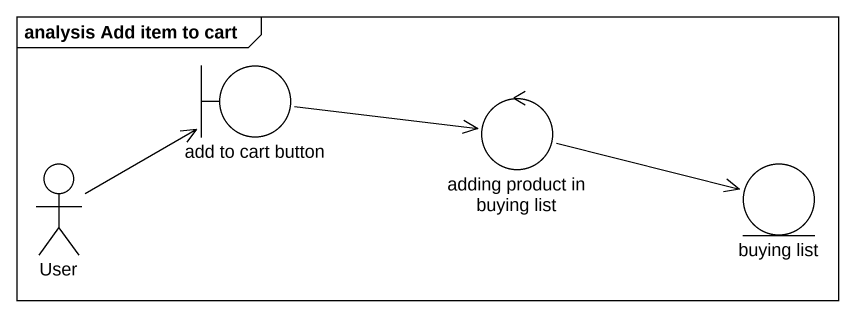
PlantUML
@startuml
mainframe analysis Add item to cart
boundary "add to cart button" as add_to_cart_button
control "adding product in buying list" as adding_product_in_buying
actor User
entity "buying list" as buying_list
add_to_cart_button -right-> adding_product_in_buying
adding_product_in_buying -right-> buying_list
User -right-> add_to_cart_button
@enduml
